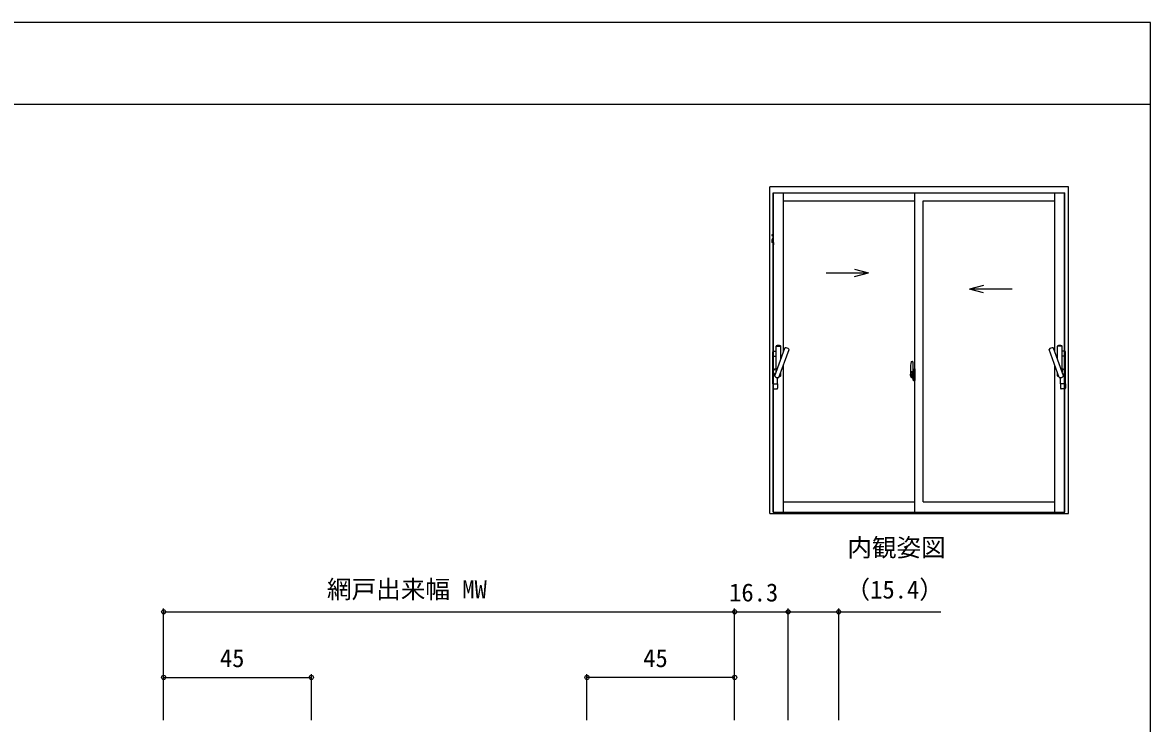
# Model space of a CAD drawing. Units: millimetres, scale not verified. Extents: x -437 to 438, y -281 to 279.
# Drawn here: x 94.5 to 438.2, y 30.2 to 243.7 of the extents above; entities that cross this region are included whole.
import ezdxf
from ezdxf.enums import TextEntityAlignment as Align

# ---------------------------------------------------------------- set-up
doc = ezdxf.new("R2010")
doc.units = ezdxf.units.MM
doc.header["$LTSCALE"] = 2
for name, color, linetype in [('0-1_USER1', 3, 'Continuous'), ('0-6_YKK_A1', 4, 'Continuous'), ('0-7_YKK_D', 6, 'Continuous'), ('0-8_YKK_ZWAK', 7, 'Continuous')]:
    doc.layers.add(name, color=color, linetype=linetype)
doc.styles.add('ＭＳ ゴシック', font='')
doc.styles.get('ＭＳ ゴシック').set_extended_font_data('MS Gothic')

msp = doc.modelspace()

# ---------------------------------------------------------------- linework, layer by layer
at = {"layer": '0-6_YKK_A1'}
for p, q in [((413.2, 193.7), (322.2, 193.7)), ((322.2, 94.17), (322.2, 193.7)), ((413.2, 94.17), (413.2, 193.7)), ((323.26, 94.52), (323.26, 191.865)), ((323.26, 191.865), (412.14, 191.865)), ((323.385, 94.52), (323.385, 191.865)), ((326.335, 143.357), (326.335, 191.865)), ((326.335, 189.365), (366.45, 189.365)), ((366.45, 94.52), (366.45, 191.865)), ((368.95, 97.7), (368.95, 189.365)), ((368.95, 189.365), (409.065, 189.365)), ((409.065, 143.357), (409.065, 191.865)), ((412.015, 94.52), (412.015, 191.865)), ((412.14, 94.52), (412.14, 191.865)), ((348.062, 168.594), (352.295, 167.46)), ((339.355, 167.46), (352.295, 167.46)), ((348.062, 166.325), (352.295, 167.46)), ((387.338, 163.594), (383.105, 162.46)), ((396.045, 162.46), (383.105, 162.46)), ((387.338, 161.325), (383.105, 162.46)), ((323.692, 136.095), (326.765, 144.539)), ((324.135, 137.313), (324.135, 145.109)), ((324.153, 145.166), (325.517, 145.166)), ((325.535, 141.159), (325.535, 145.109)), ((411.708, 136.095), (408.635, 144.539)), ((409.865, 141.159), (409.865, 145.109)), ((411.247, 145.166), (409.883, 145.166)), ((411.265, 137.313), (411.265, 145.109)), ((323.085, 142.066), (323.085, 143.416)), ((323.085, 142.066), (324.135, 142.066)), ((323.085, 133.691), (323.085, 142.041)), ((323.085, 142.041), (324.135, 142.041)), ((323.11, 142.041), (323.11, 142.066)), ((323.11, 142.041), (324.135, 142.041)), ((323.285, 143.616), (324.135, 143.616)), ((325.007, 135.616), (328.081, 144.06)), ((410.393, 135.616), (407.319, 144.06)), ((412.115, 143.616), (411.265, 143.616)), ((412.315, 142.066), (411.265, 142.066)), ((412.29, 142.041), (411.265, 142.041)), ((412.315, 142.041), (411.265, 142.041)), ((412.29, 142.041), (412.29, 142.066)), ((412.315, 142.066), (412.315, 143.416)), ((412.315, 133.691), (412.315, 142.041)), ((324.135, 138.366), (323.463, 137.889)), ((324.135, 138.366), (323.481, 138)), ((324.135, 138.151), (323.719, 138.083)), ((324.135, 138.366), (324.135, 137.313)), ((326.335, 94.52), (326.335, 139.264)), ((365.05, 138.155), (365.05, 135.938)), ((365.291, 140.409), (365.724, 140.424)), ((365.75, 140.399), (365.75, 137.14)), ((365.875, 138.105), (365.875, 137.2)), ((366, 138.155), (365.925, 138.155)), ((366, 138.155), (366, 137.2)), ((366, 138.13), (366.025, 138.13)), ((366.025, 138.16), (366.45, 138.175)), ((366.025, 138.16), (366.025, 137.175)), ((366.025, 138.13), (366.025, 137.175)), ((366.45, 138.175), (366.45, 134.675)), ((409.065, 94.52), (409.065, 139.264)), ((411.265, 138.366), (411.919, 138)), ((411.265, 138.366), (411.937, 137.889)), ((411.265, 138.366), (411.265, 137.313)), ((411.265, 138.151), (411.681, 138.083)), ((323.775, 136.324), (323.285, 136.891)), ((323.861, 136.56), (323.463, 136.842)), ((323.849, 136.526), (323.481, 136.731)), ((324.585, 133.691), (324.585, 135.541)), ((325.171, 136.066), (325.517, 136.066)), ((325.535, 136.123), (325.535, 137.066)), ((365.906, 136.425), (364.87, 136.425)), ((364.887, 136.425), (366.214, 136.425)), ((365.098, 135.888), (365.305, 135.881)), ((365.638, 137.292), (365.25, 137.292)), ((365.25, 136.233), (365.25, 137.292)), ((365.25, 136.23), (365.25, 136.233)), ((365.251, 136.183), (365.25, 136.23)), ((365.251, 136.193), (365.25, 136.23)), ((365.275, 137.22), (365.638, 137.22)), ((365.275, 136.24), (365.275, 137.22)), ((365.305, 136.053), (365.305, 135.881)), ((365.52, 136.053), (365.305, 136.053)), ((365.34, 135.984), (365.305, 135.984)), ((365.34, 135.936), (365.575, 135.936)), ((365.34, 135.805), (365.34, 135.936)), ((365.34, 135.79), (365.34, 135.805)), ((365.34, 135.79), (365.629, 135.79)), ((365.45, 135.537), (365.45, 135.487)), ((365.638, 135.487), (365.45, 135.487)), ((365.475, 135.562), (365.638, 135.562)), ((365.52, 136.06), (365.52, 136.025)), ((365.56, 136.06), (365.52, 136.06)), ((365.56, 136.843), (365.56, 136.025)), ((365.735, 136.843), (365.56, 136.843)), ((365.575, 136.511), (365.56, 136.511)), ((365.575, 136.398), (365.575, 136.596)), ((365.575, 136.397), (365.575, 136.398)), ((365.575, 136.397), (365.675, 136.397)), ((365.575, 136.323), (365.575, 136.397)), ((365.575, 136.323), (365.675, 136.323)), ((365.575, 136.277), (365.575, 136.323)), ((365.575, 136.277), (365.675, 136.277)), ((365.575, 136.084), (365.575, 136.277)), ((365.575, 136.084), (365.675, 136.084)), ((365.575, 136.029), (365.575, 136.084)), ((365.575, 136.029), (365.675, 136.029)), ((365.575, 136.025), (365.575, 136.029)), ((365.6, 136.425), (366.624, 136.425)), ((365.675, 135.984), (365.663, 135.984)), ((365.675, 137.015), (365.675, 137.065)), ((365.675, 136.843), (365.675, 136.621)), ((365.75, 136.724), (365.675, 136.724)), ((365.845, 136.398), (365.675, 136.398)), ((365.675, 136.397), (365.675, 136.398)), ((365.675, 136.397), (365.675, 135.599)), ((365.675, 136.323), (365.675, 136.397)), ((365.675, 136.277), (365.675, 136.323)), ((365.675, 136.084), (365.675, 136.277)), ((365.675, 136.254), (365.675, 135.984)), ((365.675, 136.029), (365.675, 136.084)), ((365.675, 136.025), (365.675, 136.029)), ((365.675, 136.025), (365.675, 135.894)), ((365.675, 135.894), (365.675, 135.882)), ((365.675, 135.882), (365.675, 135.83)), ((365.735, 137.14), (365.735, 136.843)), ((365.75, 137.14), (365.735, 137.14)), ((365.75, 137.18), (365.75, 136.621)), ((365.75, 136.621), (365.75, 136.973)), ((365.75, 136.682), (365.75, 136.917)), ((365.75, 135.877), (365.75, 136.398)), ((365.75, 136.398), (365.75, 135.599)), ((365.775, 136.998), (365.875, 137)), ((365.875, 135.85), (365.775, 135.852)), ((366, 137.2), (365.875, 137.2)), ((365.875, 136.833), (365.875, 137.146)), ((365.875, 135.704), (365.875, 136.017)), ((365.875, 134.745), (365.875, 135.65)), ((366, 135.65), (365.875, 135.65)), ((366.025, 137.175), (365.899, 137.171)), ((366.025, 135.675), (365.899, 135.679)), ((365.9, 137.175), (365.9, 137.2)), ((366.025, 137.175), (365.9, 137.175)), ((365.9, 135.675), (365.9, 135.65)), ((366.025, 135.675), (365.9, 135.675)), ((365.923, 136.759), (365.923, 136.091)), ((366, 134.695), (365.925, 134.695)), ((365.935, 136.759), (365.935, 135.742)), ((366.42, 136.799), (365.96, 136.783)), ((365.96, 135.717), (366.42, 135.701)), ((366, 135.825), (366, 135.768)), ((366, 134.695), (366, 135.65)), ((366, 134.72), (366.025, 134.72)), ((366.375, 135.85), (366.025, 135.85)), ((366.025, 135.743), (366.375, 135.743)), ((366.025, 134.72), (366.025, 135.675)), ((366.105, 136.915), (366.105, 136.845)), ((366.29, 136.94), (366.13, 136.94)), ((366.13, 136.82), (366.29, 136.82)), ((366.315, 136.915), (366.315, 136.845)), ((366.4, 135.825), (366.4, 135.768)), ((366.435, 136.785), (366.435, 135.716)), ((366.435, 136.785), (366.435, 136.779)), ((366.45, 136.563), (366.435, 136.563)), ((366.45, 136.238), (366.435, 136.238)), ((409.865, 136.123), (409.865, 137.066)), ((410.229, 136.066), (409.883, 136.066)), ((410.815, 133.691), (410.815, 135.541)), ((411.539, 136.56), (411.937, 136.842)), ((411.551, 136.526), (411.919, 136.731)), ((411.625, 136.324), (412.115, 136.891)), ((323.085, 133.691), (324.585, 133.691)), ((323.085, 133.666), (323.085, 132.316)), ((323.085, 133.666), (324.585, 133.666)), ((323.11, 133.691), (323.11, 133.666)), ((323.11, 133.691), (324.56, 133.691)), ((323.285, 132.116), (324.385, 132.116)), ((324.56, 133.691), (324.56, 133.666)), ((324.585, 133.666), (324.585, 132.316)), ((412.315, 133.691), (410.815, 133.691)), ((410.815, 133.666), (410.815, 132.316)), ((412.315, 133.666), (410.815, 133.666)), ((412.29, 133.691), (410.84, 133.691)), ((410.84, 133.691), (410.84, 133.666)), ((412.115, 132.116), (411.015, 132.116)), ((412.29, 133.691), (412.29, 133.666)), ((412.315, 133.666), (412.315, 132.316)), ((326.335, 97.7), (366.45, 97.7)), ((368.95, 97.7), (409.065, 97.7)), ((322.2, 94.17), (413.2, 94.17)), ((323.26, 94.52), (412.14, 94.52))]:
    msp.add_line(p, q, dxfattribs=at)
for points in [[(323.235, 178.785), (323.235, 177.981), (323.235, 178.835), (323.02, 178.835), (322.91, 178.945), (322.91, 179.045), (322.835, 179.045), (322.835, 178.845), (322.904, 178.845), (322.989, 178.76), (323.16, 178.76), (323.16, 177.981)], [(323.235, 178.785), (323.185, 178.835), (323.02, 178.835), (322.91, 178.945), (322.91, 179.045), (322.835, 179.045), (322.835, 179.015)], [(323.12, 177.802), (322.972, 177.485), (322.895, 177.485), (322.895, 177.575), (322.835, 177.575), (322.835, 177.507), (322.841, 177.498), (322.841, 177.471), (322.835, 177.462), (322.835, 176.772), (322.937, 176.735), (322.955, 176.785), (323.005, 176.785), (323.005, 176.685), (323.285, 176.685), (323.285, 176.01), (323.26, 176.01), (323.26, 175.935), (323.385, 175.935), (323.385, 176.735), (323.335, 176.785)], [(322.91, 177.41), (323.02, 177.41), (323.188, 177.77)], [(323.188, 177.77), (323.02, 177.41), (322.91, 177.41)], [(365.34, 135.936), (365.34, 136.025), (365.575, 136.025), (365.675, 136.025)], [(365.45, 135.487), (365.428, 135.517), (365.417, 135.534)], [(365.672, 135.814), (365.669, 135.808), (365.664, 135.803), (365.653, 135.795), (365.638, 135.79), (365.621, 135.79), (365.61, 135.792), (365.599, 135.795), (365.575, 135.805), (365.575, 135.805)], [(365.675, 137.182), (365.675, 136.843), (365.675, 136.621)], [(365.675, 136.621), (365.845, 136.621), (365.845, 136.423)], [(365.675, 136.423), (365.845, 136.423), (365.845, 136.398)], [(365.923, 136.759), (365.923, 136.759), (365.914, 136.761), (365.904, 136.766), (365.892, 136.779), (365.879, 136.805), (365.875, 136.833)], [(365.875, 136.017), (365.875, 136.026), (365.883, 136.055), (365.89, 136.067), (365.899, 136.079), (365.907, 136.086), (365.918, 136.09), (365.923, 136.091)], [(366.025, 135.675), (366.025, 134.69), (366.45, 134.675)]]:
    msp.add_lwpolyline(points, dxfattribs=at)
msp.add_lwpolyline([(322.91, 177.41), (322.91, 176.855), (323.025, 176.855), (323.095, 176.785), (323.333, 176.785), (323.095, 176.785), (323.025, 176.855), (322.91, 176.855)], close=True, dxfattribs=at)
for centre, radius, start, end in [((322.735, 177.981), 0.425, 335, 0), ((322.735, 177.981), 0.5, 335, 0), ((322.735, 177.981), 0.5, 335, 0), ((324.235, 145.109), 0.1, 119.32743, 180.00026), ((324.835, 144.041), 1.325, 60.67309, 119.32743), ((325.435, 145.109), 0.1, 0.00026, 60.67309), ((326.859, 144.505), 0.1, 99.32743, 160.00026), ((327.058, 143.296), 1.325, 40.67309, 99.32743), ((408.342, 143.296), 1.325, 80.67257, 139.32691), ((408.541, 144.505), 0.1, 19.99974, 80.67257), ((409.965, 145.109), 0.1, 119.32691, 179.99974), ((410.565, 144.041), 1.325, 60.67257, 119.32691), ((411.165, 145.109), 0.1, 359.99974, 60.67257), ((323.285, 143.416), 0.2, 90.00026, 180.00026), ((327.987, 144.095), 0.1, 340.00026, 40.67309), ((407.413, 144.095), 0.1, 139.32691, 199.99974), ((412.115, 143.416), 0.2, 359.99974, 89.99974), ((323.835, 137.366), 0.727, 99.19307, 220.80745), ((323.835, 137.366), 0.727, 119.19307, 240.80745), ((323.835, 137.366), 0.642, 125.36009, 240.80745), ((378.3, 138.114), 13.25, 170.20654, 179.82143), ((365.292, 140.359), 0.05, 92, 170.20654), ((365.725, 140.399), 0.025, 0, 92), ((365.925, 138.105), 0.05, 90, 180), ((411.565, 137.366), 0.727, 319.19255, 80.80693), ((411.565, 137.366), 0.642, 299.19255, 54.63991), ((411.565, 137.366), 0.727, 299.19255, 60.80693), ((323.786, 136.061), 0.1, 160.00026, 220.67309), ((324.715, 136.859), 1.325, 220.67309, 279.32743), ((324.913, 135.651), 0.1, 279.32743, 340.00026), ((324.835, 137.191), 1.325, 281.91417, 299.32743), ((325.435, 136.123), 0.1, 299.32743, 0.00026), ((365.1, 135.938), 0.05, 180, 268), ((365.275, 137.245), 0.025, 180, 270), ((366.726, 136.231), 1.476, 179.91894, 190.81318), ((366.558, 136.172), 1.307, 179.5362, 192.85144), ((366.747, 136.2), 1.472, 178.42075, 189.33089), ((366.199, 136.094), 0.933, 188.62914, 193.1575), ((366.558, 136.172), 1.307, 192.85144, 209.23122), ((366.199, 136.094), 0.933, 193.1575, 216.63292), ((366.16, 136.113), 0.88, 189.9821, 192.05297), ((366.16, 136.113), 0.88, 192.05297, 218.82619), ((365.475, 135.537), 0.025, 90, 180), ((365.58, 136.03), 0.095, 266.91231, 356.7406), ((365.638, 137.18), 0.113, 0, 90), ((365.638, 137.182), 0.0375, 0, 90), ((365.638, 135.599), 0.0375, 270, 0), ((365.638, 135.599), 0.113, 270, 0), ((365.775, 136.973), 0.025, 91, 180), ((365.775, 135.877), 0.025, 180, 269.00002), ((365.9, 137.146), 0.025, 91.99999, 180), ((365.9, 135.704), 0.025, 180, 268.00001), ((365.925, 134.745), 0.05, 180, 270), ((365.96, 136.758), 0.0254, 88.99206, 157.90245), ((365.96, 135.743), 0.0256, 202.43823, 270.66726), ((366.025, 135.825), 0.025, 90, 180), ((366.025, 135.768), 0.025, 180, 270), ((366.13, 136.915), 0.025, 90, 180), ((366.13, 136.845), 0.025, 180, 270), ((366.29, 136.915), 0.025, 0, 90), ((366.29, 136.845), 0.025, 270, 0), ((366.375, 135.825), 0.025, 0, 90), ((366.375, 135.768), 0.025, 270, 0), ((409.965, 136.123), 0.1, 179.99974, 240.67257), ((410.565, 137.191), 1.325, 240.67257, 258.08583), ((410.487, 135.651), 0.1, 199.99974, 260.67257), ((410.685, 136.859), 1.325, 260.67257, 319.32691), ((411.614, 136.061), 0.1, 319.32691, 19.99974), ((323.285, 132.316), 0.2, 180.00026, 270.00026), ((324.385, 132.316), 0.2, 270.00026, 0.00026), ((411.015, 132.316), 0.2, 179.99974, 269.99974), ((412.115, 132.316), 0.2, 269.99974, 359.99974)]:
    msp.add_arc(centre, radius, start, end, dxfattribs=at)
for centre, major_axis, ratio, start_param, end_param in [((365.675, 136.596), (-0.1, 0), 0.251336, 4.712389, 6.2831853), ((365.675, 136.398), (-0.1, 0), 0.251336, 4.712389, 6.2831853), ((365.575, 135.83), (0.1, 0), 0.637322, 6.0305051, 6.2831853), ((365.96, 136.758), (-0.0236, 0.0086), 0.995692, 6.2803203, 6.6313047), ((365.96, 135.742), (0.0236, 0.0086), 0.995692, 2.7934732, 3.1444576), ((366.42, 136.784), (0.0106, 0.011), 0.965668, 5.4977978, 7.1034794), ((366.42, 135.716), (-0.0106, 0.011), 0.965668, 2.3212985, 3.9269802)]:
    msp.add_ellipse(centre, major_axis=major_axis, ratio=ratio, start_param=start_param, end_param=end_param, dxfattribs=at)
at = {"layer": '0-7_YKK_D'}
for p, q in [((137.5, 31.203), (137.5, 65.203)), ((137.5, 64.203), (311.5, 64.203)), ((311.5, 31.203), (311.5, 65.203)), ((311.5, 31.203), (311.5, 65.203)), ((311.5, 64.203), (327.8, 64.203)), ((327.8, 31.203), (327.8, 65.203)), ((327.8, 31.203), (327.8, 65.203)), ((343.2, 31.203), (343.2, 65.203)), ((137.5, 31.203), (137.5, 45.203)), ((182.5, 31.203), (182.5, 45.203)), ((266.5, 31.203), (266.5, 45.203)), ((311.5, 31.203), (311.5, 45.203)), ((137.5, 44.203), (182.5, 44.203)), ((311.5, 44.203), (266.5, 44.203))]:
    msp.add_line(p, q, dxfattribs=at)
msp.add_lwpolyline([(327.8, 64.203), (343.2, 64.203), (374.276, 64.203)], dxfattribs=at)
for centre in [(137.5, 64.203), (311.5, 64.203), (311.5, 64.203), (327.8, 64.203), (327.8, 64.203), (343.2, 64.203), (137.5, 44.203), (182.5, 44.203), (266.5, 44.203), (311.5, 44.203)]:
    msp.add_circle(centre, 0.637, dxfattribs=at)
at = {"layer": '0-8_YKK_ZWAK'}
for p, q in [((438.2, 243.7), (-436.8, 243.7)), ((438.2, 218.7), (-436.8, 218.7))]:
    msp.add_line(p, q, dxfattribs=at)
msp.add_lwpolyline([(-436.8, -281.3), (438.2, -281.3), (438.2, 243.7)], dxfattribs=at)

# ---------------------------------------------------------------- texts
at = {"layer": '0-1_USER1', "style": 'ＭＳ ゴシック'}
msp.add_text('内観姿図', height=5.499, dxfattribs=at).set_placement((345.818, 79.391), align=Align.BOTTOM_LEFT)
at = {"layer": '0-7_YKK_D', "style": 'ＭＳ ゴシック'}
for s, p in [('網戸出来幅 MW', (187.256, 66.683)), ('16.3', (309.812, 65.703)), ('（15.4）', (345.29, 66.597)), ('45', (154.631, 45.703)), ('45', (283.631, 45.703))]:
    msp.add_text(s, height=5.499, dxfattribs=at).set_placement(p, align=Align.BOTTOM_LEFT)

doc.saveas('drawing.dxf')
